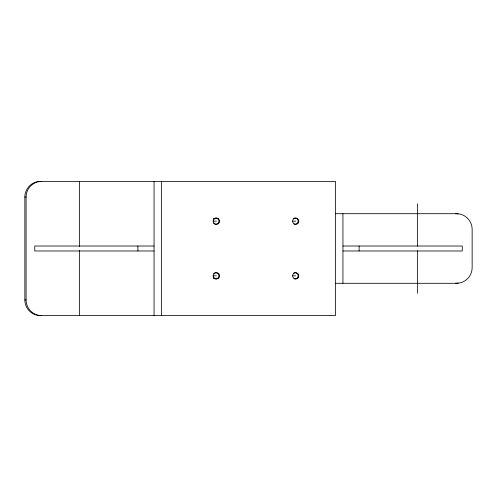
<?xml version="1.0" encoding="UTF-8"?>
<svg xmlns="http://www.w3.org/2000/svg" width="497" height="497" viewBox="0 0 497 497"><rect width="100%" height="100%" fill="white"/><g stroke="black" fill="none" stroke-linecap="round" stroke-linejoin="round"><path stroke-width="0.75" d="M24.85 197.048A15.655 15.6 -90 0 1 40.45 181.393L335.487 181.393L335.487 315.607L40.45 315.607A15.655 15.6 -90 0 1 24.85 299.952L24.85 197.048L26.086 197.048A15.655 15.6 -90 0 1 41.692 181.393M335.481 213.704L456.55 213.704A15.655 15.6 90 0 1 472.15 229.359L472.15 267.641A15.655 15.6 -90 0 1 456.55 283.296L335.481 283.296M213.592 218.674L218.233 218.674M212.822 221.159L216.437 221.159M292.801 221.159L295.696 221.159M154.058 246.015L34.759 246.015L34.759 250.985L154.058 250.985M342.942 246.015L462.241 246.015L462.241 250.985L342.942 250.985M212.822 275.841L216.437 275.841M292.801 275.841L295.696 275.841M213.592 278.326L218.233 278.326M24.85 299.952L26.086 299.952A15.655 15.6 -90 0 0 41.692 315.607M417.505 203.764L417.505 246.189M417.505 250.811L417.505 293.236M359.101 246.015L359.101 250.985M342.942 213.704L342.942 283.296M161.513 181.393L161.513 315.607M154.058 181.393L154.058 315.607M137.899 246.015L137.899 250.985M79.495 181.393L79.495 246.562M79.495 250.438L79.495 315.607M26.086 197.048L26.086 299.952M213.449 219.158A3.106 3.094 -90 0 1 217.966 218.928A3.106 3.094 -90 0 1 217.891 223.464A3.106 3.094 -90 0 1 213.387 223.085M213.449 273.835A3.106 3.094 -90 0 1 217.966 273.605A3.106 3.094 -90 0 1 217.891 278.146A3.106 3.094 -90 0 1 213.387 277.761M293.404 218.543A3.106 3.094 -90 0 1 298.157 220.885A3.106 3.094 -90 0 1 293.895 224.035M293.404 273.226A3.106 3.094 -90 0 1 298.157 275.562A3.106 3.094 -90 0 1 293.895 278.711M458.147 283.035A15.655 15.6 -90 0 1 455.308 283.296M455.308 213.704A15.655 15.6 90 0 1 458.147 213.965M218.972 222.942A3.106 3.094 -90 0 0 216.704 218.065A3.106 3.094 -90 0 0 213.629 222.476A3.106 3.094 -90 0 0 218.972 222.942M218.972 277.618A3.106 3.094 -90 0 0 216.704 272.741A3.106 3.094 -90 0 0 213.629 277.158A3.106 3.094 -90 0 0 218.972 277.618M298.231 222.942A3.106 3.094 -90 0 0 295.957 218.065A3.106 3.094 -90 0 0 292.888 222.476A3.106 3.094 -90 0 0 298.231 222.942M298.231 277.618A3.106 3.094 -90 0 0 295.957 272.741A3.106 3.094 -90 0 0 292.888 277.158A3.106 3.094 -90 0 0 298.231 277.618"/></g></svg>
